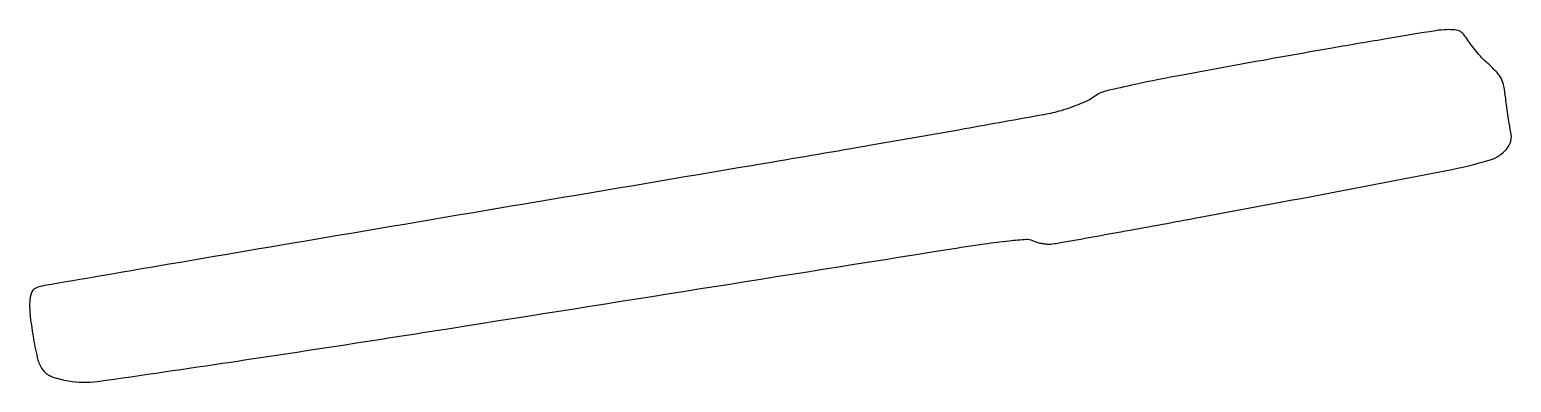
# Model space of a CAD drawing. Extents: x 0 to 421, y 1 to 101.
import ezdxf

# ---------------------------------------------------------------- set-up
doc = ezdxf.new("R2010")
doc.units = 0

msp = doc.modelspace()

# ---------------------------------------------------------------- linework, layer by layer
msp.add_lwpolyline([(352.091376, 92.454357, 0.001277), (327.607289, 88.004155, 0.006735), (314.215279, 85.347683, 0.008526), (305.800163, 83.409771, 0.098629), (302.75172, 81.97456, -0.04384), (301.176721, 81.011053, -0.014697), (298.725203, 79.880801, -0.014497), (295.925256, 78.783146, -0.016072), (293.160344, 77.889899, -0.025391), (288.26304, 76.745459, -0.000634), (265.690851, 72.695594, -0.001363), (239.179187, 68.048085, -0.000928), (209, 62.900037, 0.000048), (87.561944, 42.404751, 0.00047), (36.470913, 33.727674, 0.000169), (4.213662, 28.206868, 0.054595), (1.75, 27.501295, 0.217037), (0.53545, 26.211455, 0.070925), (0.039748, 23.581345, 0.040912), (0.193893, 19.428855, 0.011878), (1.105393, 13.081913, 0.021616), (2.380653, 7.087518, 0.110785), (3.922052, 4.079282, 0.136786), (6.433868, 2.343362, 0.039642), (11.037191, 1.150268, 0.078903), (19.314245, 1.010552, 0.001926), (57.175925, 6.518142, 0.002065), (119.450011, 16.085044, 0.000232), (260.807448, 38.466306, -0.003065), (271.413923, 40.084095, -0.010167), (278.417324, 40.963393, -0.010094), (283.283464, 41.374975, -0.139798), (284.991706, 41.004439, 0.047749), (285.91137, 40.619971, 0.02325), (287.144328, 40.299815, 0.022821), (288.468755, 40.083457, 0.030522), (289.684259, 40.016209, 0.042934), (291.847015, 40.214812, 0.000296), (310.159558, 43.508932, 0.001153), (331.107522, 47.339828, 0.000737), (355.433385, 51.883568, 0.000962), (402.687495, 60.876249, 0.026009), (415.05003, 63.927599, 0.145274), (419.829926, 67.076496, 0.231106), (420.996907, 71.733962, -0.009963), (420.642547, 73.58846, -0.004038), (420.230562, 76.12837, -0.003994), (419.831164, 78.868499, -0.005069), (419.508257, 81.405171, 0.019191), (418.977973, 84.802146, 0.06594), (418.266968, 86.912829, 0.071055), (417.060528, 88.682035, 0.024727), (414.864122, 90.859195, -0.017269), (413.201406, 92.458904, -0.012816), (411.473805, 94.333765, -0.012989), (409.933118, 96.189383, -0.028354), (408.873906, 97.704024, 0.03068), (407.590912, 99.520624, 0.10565), (406.479071, 100.427145, 0.099884), (405.058744, 100.826958, 0.025808), (402.668441, 100.883574, 0.033478), (399.660284, 100.597378, 0.000839), (386.091946, 98.359466, 0.0018), (370.176377, 95.648055, 0.001225)], format="xyb", close=True)

doc.saveas('drawing.dxf')
